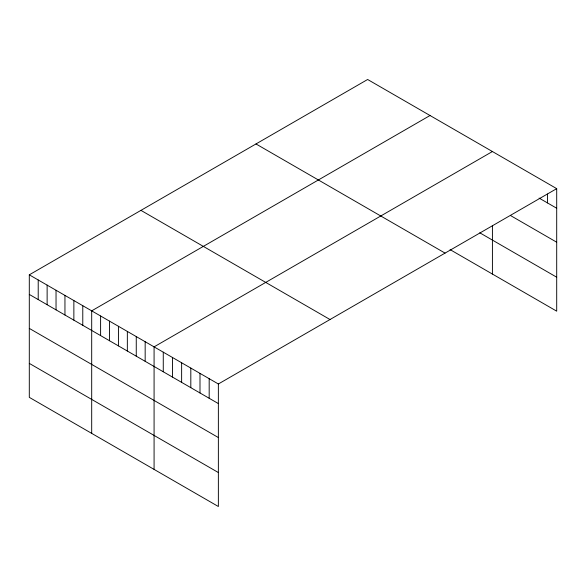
<?xml version="1.0" encoding="UTF-8"?>
<svg xmlns="http://www.w3.org/2000/svg" width="586" height="586" viewBox="0 0 586 586"><rect width="100%" height="100%" fill="white"/><g stroke="black" fill="none" stroke-linecap="round" stroke-linejoin="round"><path stroke-width="0.88" d="M556.7 188.648L218.366 383.984L218.366 506.509L29.3 397.352L29.3 274.827L367.634 79.491L556.7 188.648L556.7 311.173L450.085 249.614M430.029 115.508L91.694 310.851L91.694 433.376M492.416 151.532L154.081 346.868L154.081 469.401M539.098 198.083L556.7 208.242M510.787 215.699L556.7 242.208M479.795 232.803L556.7 277.207M255.987 143.951L445.052 253.108M140.948 210.367L330.013 319.524M29.3 274.827L218.366 383.984M29.3 294.428L218.366 403.578M29.3 328.394L218.366 437.544M29.3 363.386L218.366 472.543M547.514 194.032L547.514 202.939M492.416 225.735L492.416 274.058M209.18 378.681L209.18 398.275M199.994 373.377L199.994 392.979M190.816 368.074L190.816 387.676M181.631 362.778L181.631 382.372M172.445 357.475L172.445 377.069M163.267 352.171L163.267 371.766M145.167 341.726L145.167 361.32M136.26 336.576L136.26 356.178M127.345 331.434L127.345 351.029M118.431 326.285L118.431 345.887M109.516 321.143L109.516 340.737M100.602 315.993L100.602 335.595M82.78 305.702L82.78 325.303M73.865 300.559L73.865 320.154M64.951 295.41L64.951 315.012M56.036 290.268L56.036 309.862M47.129 285.118L47.129 304.72M38.215 279.976L38.215 299.571"/></g></svg>
